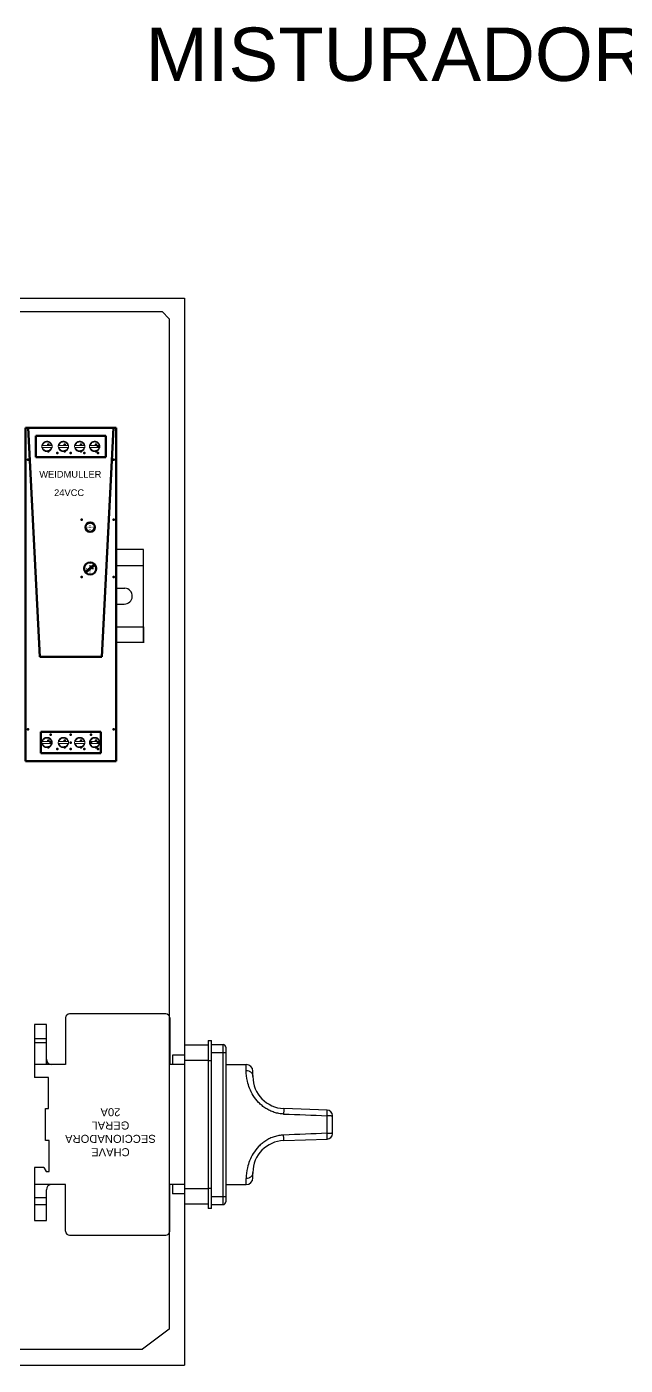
# Model space of a CAD drawing. Header units: millimetres. Extents: x -72 to 2978, y -1067 to 2817.
# Drawn here: x 2313 to 2537, y -69 to 432 of the extents above; entities that cross this region are included whole.
import ezdxf

# ---------------------------------------------------------------- set-up
doc = ezdxf.new("R2010")
doc.units = ezdxf.units.MM
doc.linetypes.add('Center', pattern=[1.5, 0.45, -0.5, 0.05, -0.5])
for name, color, linetype, lineweight in [('2d ConnectionPoints', 7, 'Continuous', 50), ('AM_0', 7, 'Continuous', 50), ('AM_7', 7, 'Center', 25)]:
    doc.layers.add(name, color=color, linetype=linetype, lineweight=lineweight)
doc.styles.get("Standard").update_dxf_attribs({"font": 'arial.ttf'})

# ---------------------------------------------------------------- blocks, each defined once
blk = doc.blocks.new('4_1469470000_PART5_0_in_1469470000_0')
at = {"layer": 'AM_0'}
for p, q in [((25.87, 73.81), (22.43, 70.92)), ((26.07, 73.58), (22.63, 70.69))]:
    blk.add_line(p, q, dxfattribs=at)
blk = doc.blocks.new('5_1469470000_PART4_0_in_1469470000_0')
at = {"layer": 'AM_0'}
for p, q in [((0, 125), (0, 0)), ((0.97, 125), (0, 125)), ((0.97, 125), (5.4, 39.1)), ((28.6, 39.1), (33.03, 125)), ((34, 125), (33.03, 125)), ((34, 0), (34, 125)), ((5.4, 39.1), (28.6, 39.1)), ((28.25, 11), (5.75, 11)), ((5.75, 11), (5.75, 3)), ((28.25, 11), (28.25, 3)), ((28.25, 3), (5.75, 3)), ((0, 0), (34, 0))]:
    blk.add_line(p, q, dxfattribs=at)
blk = doc.blocks.new('6_1469470000_PART3_0_in_1469470000_0')
at = {"layer": 'AM_0'}
for p, q in [((33.03, 125), (0.97, 125)), ((5.4, 39.1), (0.97, 125)), ((30.1, 122), (3.9, 122)), ((3.9, 122), (3.9, 114)), ((33.03, 125), (28.6, 39.1)), ((30.1, 122), (30.1, 114)), ((30.1, 114), (3.9, 114)), ((5.4, 39.1), (28.6, 39.1))]:
    blk.add_line(p, q, dxfattribs=at)
for centre, radius in [((24.25, 87.75), 1.75), ((24.25, 72.25), 2.25)]:
    blk.add_circle(centre, radius, dxfattribs=at)
at = {"layer": 'AM_7'}
for p, q in [((22.41, 87.75), (26.09, 87.75)), ((24.25, 85.91), (24.25, 89.59)), ((21.89, 72.25), (26.61, 72.25)), ((24.25, 69.89), (24.25, 74.61))]:
    blk.add_line(p, q, dxfattribs=at)
blk = doc.blocks.new('7_1469470000_PART2_0_in_1469470000_0')
at = {"layer": 'AM_0'}
blk.add_circle((24.25, 87.75), 1.75, dxfattribs=at)

msp = doc.modelspace()

# ---------------------------------------------------------------- linework, layer by layer
for p, q in [((1934.72, 330.65), (2372.35, 330.65)), ((2372.35, 330.65), (2372.35, -69.35)), ((2356.98, 230.48), (2356.98, 236.48)), ((2293.71, -69.35), (2372.35, -69.35))]:
    msp.add_line(p, q)
at = {"color": 30, "true_color": 0xf8991e}
for p, q in [((1943.98, 325.65), (2364.01, 325.65)), ((2363.99, 325.65), (2366.5, 322.88))]:
    msp.add_line(p, q, dxfattribs=at)
at = {"color": 30}
for p, q in [((2366.5, 322.88), (2366.5, -55.85)), ((2366.5, -55.85), (2356.56, -63.37)), ((1941.86, -63.37), (2356.56, -63.37))]:
    msp.add_line(p, q, dxfattribs=at)
at = {"color": 7, "linetype": 'Continuous', "lineweight": 15}
for p, q in [((2319.13, 275.48), (2322.39, 275.48)), ((2322.39, 274.73), (2319.13, 274.73)), ((2325.29, 275.48), (2328.55, 275.48)), ((2328.55, 274.73), (2325.29, 274.73)), ((2331.4, 275.48), (2334.66, 275.48)), ((2334.66, 274.73), (2331.4, 274.73)), ((2337.01, 275.48), (2340.28, 275.48)), ((2340.28, 274.73), (2337.01, 274.73)), ((2319.13, 164.48), (2322.39, 164.48)), ((2322.39, 163.73), (2319.13, 163.73)), ((2325.29, 164.48), (2328.55, 164.48)), ((2328.55, 163.73), (2325.29, 163.73)), ((2331.4, 164.48), (2334.66, 164.48)), ((2334.66, 163.73), (2331.4, 163.73)), ((2337.01, 164.48), (2340.28, 164.48)), ((2340.28, 163.73), (2337.01, 163.73))]:
    msp.add_line(p, q, dxfattribs=at)
at = {"color": 6, "linetype": 'ByBlock'}
for p, q in [((2356.98, 236.48), (2346.7, 236.48)), ((2356.98, 201.48), (2356.98, 236.48)), ((2346.7, 230.48), (2356.98, 230.48)), ((2346.7, 222.01), (2349.48, 222.01)), ((2348.09, 222.01), (2349.96, 222.01)), ((2346.7, 215.98), (2349.75, 215.98)), ((2346.7, 207.48), (2356.98, 207.48)), ((2356.98, 201.6), (2346.7, 201.6))]:
    msp.add_line(p, q, dxfattribs=at)
at = {"color": 6}
for p, q in [((2356.98, 230.48), (2356.98, 236.48)), ((2356.98, 207.48), (2356.98, 201.48))]:
    msp.add_line(p, q, dxfattribs=at)
at = {"color": 7}
for p, q in [((2327.75, 60.89), (2327.75, 43.34)), ((2365.25, 62.39), (2329.25, 62.39)), ((2366.75, 60.89), (2366.75, 43.34)), ((2316.05, 58.34), (2316.05, 38.54)), ((2320.55, 58.34), (2316.05, 58.34)), ((2320.55, 43.34), (2320.55, 58.34)), ((2320.55, 53.04), (2316.05, 53.04)), ((2320.55, 51.54), (2316.05, 51.54)), ((2372.35, 50.79), (2381.15, 50.79)), ((2372.35, 50.79), (2372.35, -9.01)), ((2381.15, 52.39), (2382.45, 52.39)), ((2381.15, 52.39), (2381.15, -10.61)), ((2382.45, -10.61), (2382.45, 52.39)), ((2382.45, 50.89), (2386.75, 50.89)), ((2386.75, -9.11), (2386.75, 50.89)), ((2372.35, 46.84), (2367.75, 46.84)), ((2367.75, 46.84), (2367.75, 43.34)), ((2382.45, 47.89), (2387.75, 47.89)), ((2387.75, 49.89), (2387.75, -8.11)), ((2327.75, 43.34), (2316.05, 43.34)), ((2372.35, 43.34), (2366.75, 43.34)), ((2381.15, 44.89), (2372.35, 44.89)), ((2382.45, 44.79), (2381.15, 44.79)), ((2387.75, 43.39), (2395.45, 43.39)), ((2395.45, 41.13), (2395.45, 43.39)), ((2397.95, 38.88), (2397.95, 40.89)), ((2321.3, 38.54), (2316.05, 38.54)), ((2321.3, 26.89), (2321.3, 38.54)), ((2320.15, 14.89), (2320.15, 26.89)), ((2320.15, 26.89), (2321.3, 26.89)), ((2425.82, 26.32), (2409.53, 26.89)), ((2425.75, 17.59), (2425.75, 24.19)), ((2427.75, 17.46), (2427.75, 24.32)), ((2409.53, 14.89), (2425.82, 15.46)), ((2321.55, 14.89), (2320.15, 14.89)), ((2321.55, 3.24), (2321.55, 14.89)), ((2316.05, 4.74), (2316.05, -15.11)), ((2319.59, 4.74), (2316.05, 4.74)), ((2319.59, 4.74), (2320.45, 3.24)), ((2320.45, 3.24), (2321.55, 3.24)), ((2395.45, -1.61), (2395.45, 0.65)), ((2397.95, 0.89), (2397.95, 2.9)), ((2327.75, -1.56), (2316.05, -1.56)), ((2320.55, -15.11), (2320.55, -3.56)), ((2327.75, -19.11), (2327.75, -1.56)), ((2366.75, -19.11), (2366.75, -1.56)), ((2372.35, -1.56), (2366.75, -1.56)), ((2367.75, -1.56), (2367.75, -5.06)), ((2372.35, -3.11), (2381.15, -3.11)), ((2381.15, -3.01), (2382.45, -3.01)), ((2387.75, -1.61), (2395.45, -1.61)), ((2320.55, -6.56), (2316.05, -6.56)), ((2316.05, -9.11), (2320.55, -9.11)), ((2372.35, -5.06), (2367.75, -5.06)), ((2381.15, -9.01), (2372.35, -9.01)), ((2382.45, -6.11), (2387.75, -6.11)), ((2382.45, -9.11), (2386.75, -9.11)), ((2382.45, -10.61), (2381.15, -10.61)), ((2316.05, -15.11), (2320.55, -15.11)), ((2329.25, -20.61), (2365.25, -20.61))]:
    msp.add_line(p, q, dxfattribs=at)
at = {"color": 6, "linetype": 'ByBlock'}
msp.add_arc((2349.72, 219), 3.02, 269.4277, 85.4019, dxfattribs=at)
at = {"color": 7}
for centre, radius, start, end in [((2329.25, 60.89), 1.5, 90, 180), ((2365.25, 60.89), 1.5, 0, 90), ((2386.75, 49.89), 1, 0, 90), ((2322.55, 45.34), 2, 180, 270), ((2395.45, 40.89), 2.5, 0, 90), ((2409.95, 38.88), 12, 180, 268), ((2425.75, 24.32), 2, 0, 88), ((2425.75, 17.46), 2, 272, 0.0003), ((2409.95, 2.9), 12, 92, 180), ((2395.45, 0.89), 2.5, 270, 0), ((2322.55, -3.56), 2, 90, 180), ((2386.75, -8.11), 1, 270, 0), ((2329.25, -19.11), 1.5, 180, 270), ((2365.25, -19.11), 1.5, 270, 0)]:
    msp.add_arc(centre, radius, start, end, dxfattribs=at)
at = {"color": 7, "linetype": 'Continuous', "lineweight": 15}
for points, knots in [([(2320.76, 273.18), (2320.71, 273.18), (2320.61, 273.18), (2320.47, 273.2), (2320.33, 273.22), (2320.19, 273.26), (2319.97, 273.34), (2319.7, 273.48), (2319.39, 273.73), (2319.14, 274.04), (2318.96, 274.38), (2318.86, 274.74), (2318.82, 275.1), (2318.86, 275.46), (2318.96, 275.82), (2319.14, 276.17), (2319.39, 276.47), (2319.7, 276.72), (2320, 276.88), (2320.28, 276.97), (2320.52, 277.02), (2320.68, 277.02), (2320.76, 277.03)], [0, 0, 0, 0, 0.024176, 0.048139, 0.072026, 0.095974, 0.120121, 0.185059, 0.250086, 0.315023, 0.38005, 0.439993, 0.500024, 0.559968, 0.619999, 0.684937, 0.749963, 0.814901, 0.879927, 0.92, 0.95981, 1, 1, 1, 1]), ([(2320.76, 276.78), (2320.38, 276.78), (2320.01, 276.65), (2319.42, 276.18), (2319.21, 275.85), (2319.13, 275.48)], [0, 0, 0, 0, 0.5, 0.5, 1, 1, 1, 1]), ([(2320.76, 277.03), (2320.81, 277.02), (2320.91, 277.02), (2321.05, 277.01), (2321.19, 276.98), (2321.33, 276.94), (2321.55, 276.87), (2321.83, 276.72), (2322.13, 276.47), (2322.38, 276.17), (2322.56, 275.82), (2322.66, 275.46), (2322.7, 275.1), (2322.66, 274.74), (2322.56, 274.38), (2322.38, 274.04), (2322.13, 273.73), (2321.83, 273.48), (2321.52, 273.32), (2321.24, 273.23), (2321, 273.18), (2320.84, 273.18), (2320.76, 273.18)], [0, 0, 0, 0, 0.024176, 0.048139, 0.072026, 0.095974, 0.120121, 0.185059, 0.250086, 0.315023, 0.38005, 0.439993, 0.500024, 0.559968, 0.619999, 0.684937, 0.749963, 0.814901, 0.879927, 0.92, 0.95981, 1, 1, 1, 1]), ([(2322.39, 275.48), (2322.31, 275.85), (2322.1, 276.18), (2321.51, 276.65), (2321.14, 276.78), (2320.76, 276.78)], [0, 0, 0, 0, 0.5, 0.5, 1, 1, 1, 1]), ([(2326.92, 273.18), (2326.87, 273.18), (2326.77, 273.18), (2326.63, 273.2), (2326.49, 273.22), (2326.35, 273.26), (2326.13, 273.34), (2325.85, 273.48), (2325.55, 273.73), (2325.3, 274.04), (2325.12, 274.38), (2325.02, 274.74), (2324.98, 275.1), (2325.02, 275.46), (2325.12, 275.82), (2325.3, 276.17), (2325.55, 276.47), (2325.85, 276.72), (2326.16, 276.88), (2326.44, 276.97), (2326.68, 277.02), (2326.84, 277.02), (2326.92, 277.03)], [0, 0, 0, 0, 0.024176, 0.048139, 0.072026, 0.095974, 0.120121, 0.185059, 0.250086, 0.315023, 0.38005, 0.439993, 0.500024, 0.559968, 0.619999, 0.684937, 0.749963, 0.814901, 0.879927, 0.92, 0.95981, 1, 1, 1, 1]), ([(2326.92, 276.78), (2326.54, 276.78), (2326.17, 276.65), (2325.58, 276.18), (2325.37, 275.85), (2325.29, 275.48)], [0, 0, 0, 0, 0.5, 0.5, 1, 1, 1, 1]), ([(2326.92, 277.03), (2326.97, 277.02), (2327.06, 277.02), (2327.21, 277.01), (2327.35, 276.98), (2327.49, 276.94), (2327.71, 276.87), (2327.98, 276.72), (2328.29, 276.47), (2328.54, 276.17), (2328.72, 275.82), (2328.82, 275.46), (2328.85, 275.1), (2328.82, 274.74), (2328.72, 274.38), (2328.54, 274.04), (2328.29, 273.73), (2327.98, 273.48), (2327.68, 273.32), (2327.4, 273.23), (2327.16, 273.18), (2327, 273.18), (2326.92, 273.18)], [0, 0, 0, 0, 0.024176, 0.048139, 0.072026, 0.095974, 0.120121, 0.185059, 0.250086, 0.315023, 0.38005, 0.439993, 0.500024, 0.559968, 0.619999, 0.684937, 0.749963, 0.814901, 0.879927, 0.92, 0.95981, 1, 1, 1, 1]), ([(2328.55, 275.48), (2328.47, 275.85), (2328.26, 276.18), (2327.67, 276.65), (2327.3, 276.78), (2326.92, 276.78)], [0, 0, 0, 0, 0.5, 0.5, 1, 1, 1, 1]), ([(2333.03, 273.18), (2332.98, 273.18), (2332.89, 273.18), (2332.74, 273.2), (2332.6, 273.22), (2332.46, 273.26), (2332.24, 273.34), (2331.97, 273.48), (2331.66, 273.73), (2331.41, 274.04), (2331.23, 274.38), (2331.13, 274.74), (2331.1, 275.1), (2331.13, 275.46), (2331.23, 275.82), (2331.41, 276.17), (2331.66, 276.47), (2331.97, 276.72), (2332.27, 276.88), (2332.55, 276.97), (2332.79, 277.02), (2332.95, 277.02), (2333.03, 277.03)], [0, 0, 0, 0, 0.024176, 0.048139, 0.072026, 0.095974, 0.120121, 0.185059, 0.250086, 0.315023, 0.38005, 0.439993, 0.500024, 0.559968, 0.619999, 0.684937, 0.749963, 0.814901, 0.879927, 0.92, 0.95981, 1, 1, 1, 1]), ([(2333.03, 276.78), (2332.65, 276.78), (2332.28, 276.65), (2331.69, 276.18), (2331.48, 275.85), (2331.4, 275.48)], [0, 0, 0, 0, 0.5, 0.5, 1, 1, 1, 1]), ([(2333.03, 277.03), (2333.08, 277.02), (2333.18, 277.02), (2333.32, 277.01), (2333.46, 276.98), (2333.6, 276.94), (2333.82, 276.87), (2334.1, 276.72), (2334.4, 276.47), (2334.65, 276.17), (2334.83, 275.82), (2334.93, 275.46), (2334.97, 275.1), (2334.93, 274.74), (2334.83, 274.38), (2334.65, 274.04), (2334.4, 273.73), (2334.1, 273.48), (2333.79, 273.32), (2333.51, 273.23), (2333.27, 273.18), (2333.11, 273.18), (2333.03, 273.18)], [0, 0, 0, 0, 0.024176, 0.048139, 0.072026, 0.095974, 0.120121, 0.185059, 0.250086, 0.315023, 0.38005, 0.439993, 0.500024, 0.559968, 0.619999, 0.684937, 0.749963, 0.814901, 0.879927, 0.92, 0.95981, 1, 1, 1, 1]), ([(2334.66, 275.48), (2334.58, 275.85), (2334.37, 276.18), (2333.78, 276.65), (2333.41, 276.78), (2333.03, 276.78)], [0, 0, 0, 0, 0.5, 0.5, 1, 1, 1, 1]), ([(2338.64, 273.18), (2338.59, 273.18), (2338.5, 273.18), (2338.35, 273.2), (2338.21, 273.22), (2338.07, 273.26), (2337.86, 273.34), (2337.58, 273.48), (2337.27, 273.73), (2337.02, 274.04), (2336.85, 274.38), (2336.74, 274.74), (2336.71, 275.1), (2336.74, 275.46), (2336.85, 275.82), (2337.02, 276.17), (2337.27, 276.47), (2337.58, 276.72), (2337.88, 276.88), (2338.16, 276.97), (2338.4, 277.02), (2338.56, 277.02), (2338.64, 277.03)], [0, 0, 0, 0, 0.024176, 0.048139, 0.072026, 0.095974, 0.120121, 0.185059, 0.250086, 0.315023, 0.38005, 0.439993, 0.500024, 0.559968, 0.619999, 0.684937, 0.749963, 0.814901, 0.879927, 0.92, 0.95981, 1, 1, 1, 1]), ([(2338.64, 276.78), (2338.26, 276.78), (2337.9, 276.65), (2337.3, 276.18), (2337.1, 275.85), (2337.01, 275.48)], [0, 0, 0, 0, 0.5, 0.5, 1, 1, 1, 1]), ([(2338.64, 277.03), (2338.69, 277.02), (2338.79, 277.02), (2338.93, 277.01), (2339.07, 276.98), (2339.21, 276.94), (2339.43, 276.87), (2339.71, 276.72), (2340.01, 276.47), (2340.26, 276.17), (2340.44, 275.82), (2340.55, 275.46), (2340.58, 275.1), (2340.55, 274.74), (2340.44, 274.38), (2340.26, 274.04), (2340.01, 273.73), (2339.71, 273.48), (2339.4, 273.32), (2339.12, 273.23), (2338.89, 273.18), (2338.72, 273.18), (2338.64, 273.18)], [0, 0, 0, 0, 0.024176, 0.048139, 0.072026, 0.095974, 0.120121, 0.185059, 0.250086, 0.315023, 0.38005, 0.439993, 0.500024, 0.559968, 0.619999, 0.684937, 0.749963, 0.814901, 0.879927, 0.92, 0.95981, 1, 1, 1, 1]), ([(2340.28, 275.48), (2340.19, 275.85), (2339.98, 276.18), (2339.39, 276.65), (2339.02, 276.78), (2338.64, 276.78)], [0, 0, 0, 0, 0.5, 0.5, 1, 1, 1, 1]), ([(2319.13, 274.73), (2319.21, 274.36), (2319.42, 274.03), (2320.01, 273.55), (2320.38, 273.43), (2320.76, 273.43)], [0, 0, 0, 0, 0.5, 0.5, 1, 1, 1, 1]), ([(2320.76, 273.43), (2321.14, 273.43), (2321.51, 273.55), (2322.1, 274.03), (2322.31, 274.36), (2322.39, 274.73)], [0, 0, 0, 0, 0.5, 0.5, 1, 1, 1, 1]), ([(2325.29, 274.73), (2325.37, 274.36), (2325.58, 274.03), (2326.17, 273.55), (2326.54, 273.43), (2326.92, 273.43)], [0, 0, 0, 0, 0.5, 0.5, 1, 1, 1, 1]), ([(2326.92, 273.43), (2327.3, 273.43), (2327.67, 273.55), (2328.26, 274.03), (2328.47, 274.36), (2328.55, 274.73)], [0, 0, 0, 0, 0.5, 0.5, 1, 1, 1, 1]), ([(2331.4, 274.73), (2331.48, 274.36), (2331.69, 274.03), (2332.28, 273.55), (2332.65, 273.43), (2333.03, 273.43)], [0, 0, 0, 0, 0.5, 0.5, 1, 1, 1, 1]), ([(2333.03, 273.43), (2333.41, 273.43), (2333.78, 273.55), (2334.37, 274.03), (2334.58, 274.36), (2334.66, 274.73)], [0, 0, 0, 0, 0.5, 0.5, 1, 1, 1, 1]), ([(2337.01, 274.73), (2337.1, 274.36), (2337.3, 274.03), (2337.9, 273.55), (2338.26, 273.43), (2338.64, 273.43)], [0, 0, 0, 0, 0.5, 0.5, 1, 1, 1, 1]), ([(2338.64, 273.43), (2339.02, 273.43), (2339.39, 273.55), (2339.98, 274.03), (2340.19, 274.36), (2340.28, 274.73)], [0, 0, 0, 0, 0.5, 0.5, 1, 1, 1, 1]), ([(2320.76, 162.18), (2320.71, 162.18), (2320.61, 162.18), (2320.47, 162.2), (2320.33, 162.22), (2320.19, 162.26), (2319.97, 162.34), (2319.7, 162.48), (2319.39, 162.73), (2319.14, 163.04), (2318.96, 163.38), (2318.86, 163.74), (2318.82, 164.1), (2318.86, 164.46), (2318.96, 164.82), (2319.14, 165.17), (2319.39, 165.47), (2319.7, 165.72), (2320, 165.88), (2320.28, 165.97), (2320.52, 166.02), (2320.68, 166.02), (2320.76, 166.03)], [0, 0, 0, 0, 0.024176, 0.048139, 0.072026, 0.095974, 0.120121, 0.185059, 0.250086, 0.315023, 0.38005, 0.439993, 0.500024, 0.559968, 0.619999, 0.684937, 0.749963, 0.814901, 0.879927, 0.92, 0.95981, 1, 1, 1, 1]), ([(2320.76, 165.78), (2320.38, 165.78), (2320.01, 165.65), (2319.42, 165.18), (2319.21, 164.85), (2319.13, 164.48)], [0, 0, 0, 0, 0.5, 0.5, 1, 1, 1, 1]), ([(2320.76, 166.03), (2320.81, 166.03), (2320.91, 166.02), (2321.05, 166.01), (2321.19, 165.98), (2321.33, 165.94), (2321.55, 165.87), (2321.83, 165.72), (2322.13, 165.47), (2322.38, 165.17), (2322.56, 164.82), (2322.66, 164.46), (2322.7, 164.1), (2322.66, 163.74), (2322.56, 163.38), (2322.38, 163.04), (2322.13, 162.73), (2321.83, 162.48), (2321.52, 162.32), (2321.24, 162.23), (2321, 162.18), (2320.84, 162.18), (2320.76, 162.18)], [0, 0, 0, 0, 0.024176, 0.048139, 0.072026, 0.095974, 0.120121, 0.185059, 0.250086, 0.315023, 0.38005, 0.439993, 0.500024, 0.559968, 0.619999, 0.684937, 0.749963, 0.814901, 0.879927, 0.92, 0.95981, 1, 1, 1, 1]), ([(2322.39, 164.48), (2322.31, 164.85), (2322.1, 165.18), (2321.51, 165.65), (2321.14, 165.78), (2320.76, 165.78)], [0, 0, 0, 0, 0.5, 0.5, 1, 1, 1, 1]), ([(2326.92, 162.18), (2326.87, 162.18), (2326.77, 162.18), (2326.63, 162.2), (2326.49, 162.22), (2326.35, 162.26), (2326.13, 162.34), (2325.85, 162.48), (2325.55, 162.73), (2325.3, 163.04), (2325.12, 163.38), (2325.02, 163.74), (2324.98, 164.1), (2325.02, 164.46), (2325.12, 164.82), (2325.3, 165.17), (2325.55, 165.47), (2325.85, 165.72), (2326.16, 165.88), (2326.44, 165.97), (2326.68, 166.02), (2326.84, 166.02), (2326.92, 166.03)], [0, 0, 0, 0, 0.024176, 0.048139, 0.072026, 0.095974, 0.120121, 0.185059, 0.250086, 0.315023, 0.38005, 0.439993, 0.500024, 0.559968, 0.619999, 0.684937, 0.749963, 0.814901, 0.879927, 0.92, 0.95981, 1, 1, 1, 1]), ([(2326.92, 165.78), (2326.54, 165.78), (2326.17, 165.65), (2325.58, 165.18), (2325.37, 164.85), (2325.29, 164.48)], [0, 0, 0, 0, 0.5, 0.5, 1, 1, 1, 1]), ([(2326.92, 166.03), (2326.97, 166.03), (2327.06, 166.02), (2327.21, 166.01), (2327.35, 165.98), (2327.49, 165.94), (2327.71, 165.87), (2327.98, 165.72), (2328.29, 165.47), (2328.54, 165.17), (2328.72, 164.82), (2328.82, 164.46), (2328.85, 164.1), (2328.82, 163.74), (2328.72, 163.38), (2328.54, 163.04), (2328.29, 162.73), (2327.98, 162.48), (2327.68, 162.32), (2327.4, 162.23), (2327.16, 162.18), (2327, 162.18), (2326.92, 162.18)], [0, 0, 0, 0, 0.024176, 0.048139, 0.072026, 0.095974, 0.120121, 0.185059, 0.250086, 0.315023, 0.38005, 0.439993, 0.500024, 0.559968, 0.619999, 0.684937, 0.749963, 0.814901, 0.879927, 0.92, 0.95981, 1, 1, 1, 1]), ([(2328.55, 164.48), (2328.47, 164.85), (2328.26, 165.18), (2327.67, 165.65), (2327.3, 165.78), (2326.92, 165.78)], [0, 0, 0, 0, 0.5, 0.5, 1, 1, 1, 1]), ([(2333.03, 162.18), (2332.98, 162.18), (2332.89, 162.18), (2332.74, 162.2), (2332.6, 162.22), (2332.46, 162.26), (2332.24, 162.34), (2331.97, 162.48), (2331.66, 162.73), (2331.41, 163.04), (2331.23, 163.38), (2331.13, 163.74), (2331.1, 164.1), (2331.13, 164.46), (2331.23, 164.82), (2331.41, 165.17), (2331.66, 165.47), (2331.97, 165.72), (2332.27, 165.88), (2332.55, 165.97), (2332.79, 166.02), (2332.95, 166.02), (2333.03, 166.03)], [0, 0, 0, 0, 0.024176, 0.048139, 0.072026, 0.095974, 0.120121, 0.185059, 0.250086, 0.315023, 0.38005, 0.439993, 0.500024, 0.559968, 0.619999, 0.684937, 0.749963, 0.814901, 0.879927, 0.92, 0.95981, 1, 1, 1, 1]), ([(2333.03, 165.78), (2332.65, 165.78), (2332.28, 165.65), (2331.69, 165.18), (2331.48, 164.85), (2331.4, 164.48)], [0, 0, 0, 0, 0.5, 0.5, 1, 1, 1, 1]), ([(2333.03, 166.03), (2333.08, 166.03), (2333.18, 166.02), (2333.32, 166.01), (2333.46, 165.98), (2333.6, 165.94), (2333.82, 165.87), (2334.1, 165.72), (2334.4, 165.47), (2334.65, 165.17), (2334.83, 164.82), (2334.93, 164.46), (2334.97, 164.1), (2334.93, 163.74), (2334.83, 163.38), (2334.65, 163.04), (2334.4, 162.73), (2334.1, 162.48), (2333.79, 162.32), (2333.51, 162.23), (2333.27, 162.18), (2333.11, 162.18), (2333.03, 162.18)], [0, 0, 0, 0, 0.024176, 0.048139, 0.072026, 0.095974, 0.120121, 0.185059, 0.250086, 0.315023, 0.38005, 0.439993, 0.500024, 0.559968, 0.619999, 0.684937, 0.749963, 0.814901, 0.879927, 0.92, 0.95981, 1, 1, 1, 1]), ([(2334.66, 164.48), (2334.58, 164.85), (2334.37, 165.18), (2333.78, 165.65), (2333.41, 165.78), (2333.03, 165.78)], [0, 0, 0, 0, 0.5, 0.5, 1, 1, 1, 1]), ([(2338.64, 162.18), (2338.59, 162.18), (2338.5, 162.18), (2338.35, 162.2), (2338.21, 162.22), (2338.07, 162.26), (2337.86, 162.34), (2337.58, 162.48), (2337.27, 162.73), (2337.02, 163.04), (2336.85, 163.38), (2336.74, 163.74), (2336.71, 164.1), (2336.74, 164.46), (2336.85, 164.82), (2337.02, 165.17), (2337.27, 165.47), (2337.58, 165.72), (2337.88, 165.88), (2338.16, 165.97), (2338.4, 166.02), (2338.56, 166.02), (2338.64, 166.03)], [0, 0, 0, 0, 0.024176, 0.048139, 0.072026, 0.095974, 0.120121, 0.185059, 0.250086, 0.315023, 0.38005, 0.439993, 0.500024, 0.559968, 0.619999, 0.684937, 0.749963, 0.814901, 0.879927, 0.92, 0.95981, 1, 1, 1, 1]), ([(2338.64, 165.78), (2338.26, 165.78), (2337.9, 165.65), (2337.3, 165.18), (2337.1, 164.85), (2337.01, 164.48)], [0, 0, 0, 0, 0.5, 0.5, 1, 1, 1, 1]), ([(2338.64, 166.03), (2338.69, 166.03), (2338.79, 166.02), (2338.93, 166.01), (2339.07, 165.98), (2339.21, 165.94), (2339.43, 165.87), (2339.71, 165.72), (2340.01, 165.47), (2340.26, 165.17), (2340.44, 164.82), (2340.55, 164.46), (2340.58, 164.1), (2340.55, 163.74), (2340.44, 163.38), (2340.26, 163.04), (2340.01, 162.73), (2339.71, 162.48), (2339.4, 162.32), (2339.12, 162.23), (2338.89, 162.18), (2338.72, 162.18), (2338.64, 162.18)], [0, 0, 0, 0, 0.024176, 0.048139, 0.072026, 0.095974, 0.120121, 0.185059, 0.250086, 0.315023, 0.38005, 0.439993, 0.500024, 0.559968, 0.619999, 0.684937, 0.749963, 0.814901, 0.879927, 0.92, 0.95981, 1, 1, 1, 1]), ([(2340.28, 164.48), (2340.19, 164.85), (2339.98, 165.18), (2339.39, 165.65), (2339.02, 165.78), (2338.64, 165.78)], [0, 0, 0, 0, 0.5, 0.5, 1, 1, 1, 1]), ([(2319.13, 163.73), (2319.21, 163.36), (2319.42, 163.03), (2320.01, 162.55), (2320.38, 162.43), (2320.76, 162.43)], [0, 0, 0, 0, 0.5, 0.5, 1, 1, 1, 1]), ([(2320.76, 162.43), (2321.14, 162.43), (2321.51, 162.55), (2322.1, 163.03), (2322.31, 163.36), (2322.39, 163.73)], [0, 0, 0, 0, 0.5, 0.5, 1, 1, 1, 1]), ([(2325.29, 163.73), (2325.37, 163.36), (2325.58, 163.03), (2326.17, 162.55), (2326.54, 162.43), (2326.92, 162.43)], [0, 0, 0, 0, 0.5, 0.5, 1, 1, 1, 1]), ([(2326.92, 162.43), (2327.3, 162.43), (2327.67, 162.55), (2328.26, 163.03), (2328.47, 163.36), (2328.55, 163.73)], [0, 0, 0, 0, 0.5, 0.5, 1, 1, 1, 1]), ([(2331.4, 163.73), (2331.48, 163.36), (2331.69, 163.03), (2332.28, 162.55), (2332.65, 162.43), (2333.03, 162.43)], [0, 0, 0, 0, 0.5, 0.5, 1, 1, 1, 1]), ([(2333.03, 162.43), (2333.41, 162.43), (2333.78, 162.55), (2334.37, 163.03), (2334.58, 163.36), (2334.66, 163.73)], [0, 0, 0, 0, 0.5, 0.5, 1, 1, 1, 1]), ([(2337.01, 163.73), (2337.1, 163.36), (2337.3, 163.03), (2337.9, 162.55), (2338.26, 162.43), (2338.64, 162.43)], [0, 0, 0, 0, 0.5, 0.5, 1, 1, 1, 1]), ([(2338.64, 162.43), (2339.02, 162.43), (2339.39, 162.55), (2339.98, 163.03), (2340.19, 163.36), (2340.28, 163.73)], [0, 0, 0, 0, 0.5, 0.5, 1, 1, 1, 1])]:
    msp.add_open_spline(points, degree=3, knots=knots, dxfattribs=at)
for points in [[(2318.87, 275.48), (2318.93, 275.48), (2319.03, 275.48), (2319.13, 275.48)], [(2319.13, 274.73), (2319.03, 274.73), (2318.93, 274.73), (2318.87, 274.73)], [(2322.39, 275.48), (2322.49, 275.48), (2322.59, 275.48), (2322.65, 275.48)], [(2322.65, 274.73), (2322.59, 274.73), (2322.49, 274.73), (2322.39, 274.73)], [(2325.03, 275.48), (2325.09, 275.48), (2325.19, 275.48), (2325.29, 275.48)], [(2325.29, 274.73), (2325.19, 274.73), (2325.09, 274.73), (2325.03, 274.73)], [(2328.55, 275.48), (2328.65, 275.48), (2328.75, 275.48), (2328.81, 275.48)], [(2328.81, 274.73), (2328.75, 274.73), (2328.65, 274.73), (2328.55, 274.73)], [(2331.14, 275.48), (2331.2, 275.48), (2331.3, 275.48), (2331.4, 275.48)], [(2331.4, 274.73), (2331.3, 274.73), (2331.2, 274.73), (2331.14, 274.73)], [(2334.66, 275.48), (2334.76, 275.48), (2334.86, 275.48), (2334.92, 275.48)], [(2334.92, 274.73), (2334.86, 274.73), (2334.76, 274.73), (2334.66, 274.73)], [(2336.75, 275.48), (2336.81, 275.48), (2336.91, 275.48), (2337.01, 275.48)], [(2337.01, 274.73), (2336.91, 274.73), (2336.81, 274.73), (2336.75, 274.73)], [(2340.28, 275.48), (2340.38, 275.48), (2340.47, 275.48), (2340.53, 275.48)], [(2340.53, 274.73), (2340.47, 274.73), (2340.38, 274.73), (2340.28, 274.73)], [(2318.87, 164.48), (2318.93, 164.48), (2319.03, 164.48), (2319.13, 164.48)], [(2319.13, 163.73), (2319.03, 163.73), (2318.93, 163.73), (2318.87, 163.73)], [(2322.39, 164.48), (2322.49, 164.48), (2322.59, 164.48), (2322.65, 164.48)], [(2322.65, 163.73), (2322.59, 163.73), (2322.49, 163.73), (2322.39, 163.73)], [(2325.03, 164.48), (2325.09, 164.48), (2325.19, 164.48), (2325.29, 164.48)], [(2325.29, 163.73), (2325.19, 163.73), (2325.09, 163.73), (2325.03, 163.73)], [(2328.55, 164.48), (2328.65, 164.48), (2328.75, 164.48), (2328.81, 164.48)], [(2328.81, 163.73), (2328.75, 163.73), (2328.65, 163.73), (2328.55, 163.73)], [(2331.14, 164.48), (2331.2, 164.48), (2331.3, 164.48), (2331.4, 164.48)], [(2331.4, 163.73), (2331.3, 163.73), (2331.2, 163.73), (2331.14, 163.73)], [(2334.66, 164.48), (2334.76, 164.48), (2334.86, 164.48), (2334.92, 164.48)], [(2334.92, 163.73), (2334.86, 163.73), (2334.76, 163.73), (2334.66, 163.73)], [(2336.75, 164.48), (2336.81, 164.48), (2336.91, 164.48), (2337.01, 164.48)], [(2337.01, 163.73), (2336.91, 163.73), (2336.81, 163.73), (2336.75, 163.73)], [(2340.28, 164.48), (2340.38, 164.48), (2340.47, 164.48), (2340.53, 164.48)], [(2340.53, 163.73), (2340.47, 163.73), (2340.38, 163.73), (2340.28, 163.73)]]:
    msp.add_open_spline(points, degree=3, dxfattribs=at)
at = {"color": 7}
for points, knots in [([(2395.45, 41.13), (2395.76, 41.13), (2396.25, 41.05), (2396.83, 40.78), (2397.23, 40.49), (2397.55, 40.13), (2397.79, 39.73), (2397.92, 39.31), (2397.95, 39.02), (2397.95, 38.88)], [0, 0, 0, 0, 0.250804, 0.383556, 0.516469, 0.646506, 0.771453, 0.889388, 1, 1, 1, 1]), ([(2409.45, 24.83), (2408.86, 24.85), (2407.68, 24.98), (2405.95, 25.41), (2404.31, 26.07), (2402.76, 26.92), (2401.35, 27.95), (2399.69, 29.5), (2398.03, 31.65), (2396.67, 34.38), (2395.7, 37.52), (2395.45, 39.78), (2395.45, 41.13)], [0, 0, 0, 0, 0.0749, 0.14973, 0.224397, 0.29873, 0.372461, 0.445191, 0.58532, 0.714569, 0.828568, 1, 1, 1, 1]), ([(2409.53, 26.89), (2409.53, 26.89), (2409.53, 26.89), (2409.53, 26.88), (2409.53, 26.87), (2409.53, 26.86), (2409.53, 26.84), (2409.53, 26.82), (2409.53, 26.79), (2409.52, 26.74), (2409.52, 26.67), (2409.52, 26.57), (2409.51, 26.46), (2409.5, 26.32), (2409.5, 26.17), (2409.49, 25.94), (2409.48, 25.63), (2409.46, 25.24), (2409.45, 24.97), (2409.45, 24.83)], [0, 0, 0, 0, 0.000988, 0.003877, 0.008753, 0.015684, 0.024735, 0.035973, 0.04946, 0.065261, 0.10393, 0.151824, 0.208655, 0.274132, 0.347824, 0.428724, 0.607557, 0.801295, 1, 1, 1, 1]), ([(2425.75, 24.19), (2425.76, 24.33), (2425.77, 24.61), (2425.78, 25.02), (2425.79, 25.33), (2425.79, 25.56), (2425.8, 25.71), (2425.8, 25.85), (2425.81, 25.97), (2425.81, 26.07), (2425.81, 26.15), (2425.82, 26.2), (2425.82, 26.23), (2425.82, 26.26), (2425.82, 26.28), (2425.82, 26.3), (2425.82, 26.31), (2425.82, 26.32), (2425.82, 26.32), (2425.82, 26.32), (2425.82, 26.32), (2425.82, 26.32)], [0, 0, 0, 0, 0.202366, 0.393232, 0.566038, 0.644, 0.71552, 0.780045, 0.837026, 0.886, 0.92662, 0.943691, 0.958547, 0.971156, 0.981503, 0.989573, 0.995352, 0.997378, 0.998827, 0.999698, 1, 1, 1, 1]), ([(2427.75, 23.9), (2427.75, 23.92), (2427.72, 23.95), (2427.66, 23.98), (2427.6, 24.01), (2427.51, 24.04), (2427.41, 24.06), (2427.29, 24.08), (2427.11, 24.11), (2426.85, 24.14), (2426.51, 24.17), (2426.14, 24.19), (2425.88, 24.19), (2425.75, 24.19)], [0, 0, 0, 0, 0.033478, 0.06032, 0.095041, 0.137721, 0.188164, 0.246072, 0.310955, 0.459222, 0.627742, 0.810508, 1, 1, 1, 1]), ([(2409.45, 16.95), (2408.86, 16.93), (2407.68, 16.8), (2405.95, 16.37), (2404.31, 15.72), (2402.76, 14.86), (2401.35, 13.83), (2399.69, 12.28), (2398.03, 10.13), (2396.67, 7.41), (2395.7, 4.27), (2395.45, 2), (2395.45, 0.65)], [0, 0, 0, 0, 0.0749, 0.14973, 0.224397, 0.298731, 0.372461, 0.445192, 0.58532, 0.714569, 0.828568, 1, 1, 1, 1]), ([(2409.53, 14.89), (2409.53, 14.89), (2409.53, 14.9), (2409.53, 14.9), (2409.53, 14.91), (2409.53, 14.92), (2409.53, 14.94), (2409.53, 14.97), (2409.53, 14.99), (2409.52, 15.04), (2409.52, 15.11), (2409.52, 15.21), (2409.51, 15.33), (2409.5, 15.46), (2409.5, 15.61), (2409.49, 15.84), (2409.48, 16.15), (2409.46, 16.55), (2409.45, 16.82), (2409.45, 16.95)], [0, 0, 0, 0, 0.000988, 0.003877, 0.008753, 0.015684, 0.024735, 0.035973, 0.04946, 0.065261, 0.10393, 0.151824, 0.208655, 0.274132, 0.347824, 0.428724, 0.607557, 0.801295, 1, 1, 1, 1]), ([(2425.75, 17.59), (2425.88, 17.59), (2426.14, 17.6), (2426.51, 17.61), (2426.85, 17.64), (2427.11, 17.67), (2427.29, 17.7), (2427.41, 17.72), (2427.51, 17.75), (2427.6, 17.77), (2427.66, 17.8), (2427.72, 17.83), (2427.75, 17.86), (2427.75, 17.89)], [0, 0, 0, 0, 0.189464, 0.372135, 0.540591, 0.688875, 0.753785, 0.81171, 0.862188, 0.904906, 0.939653, 0.96651, 1, 1, 1, 1]), ([(2425.82, 15.46), (2425.82, 15.46), (2425.82, 15.46), (2425.82, 15.46), (2425.82, 15.47), (2425.82, 15.47), (2425.82, 15.48), (2425.82, 15.5), (2425.82, 15.52), (2425.82, 15.55), (2425.82, 15.58), (2425.81, 15.63), (2425.81, 15.71), (2425.81, 15.81), (2425.8, 15.93), (2425.8, 16.07), (2425.79, 16.22), (2425.79, 16.45), (2425.78, 16.77), (2425.77, 17.17), (2425.76, 17.45), (2425.75, 17.59)], [0, 0, 0, 0, 0.000301, 0.001171, 0.002619, 0.004644, 0.010421, 0.01849, 0.028835, 0.041443, 0.056297, 0.073367, 0.113986, 0.162959, 0.21994, 0.284465, 0.355986, 0.43395, 0.606759, 0.797629, 1, 1, 1, 1]), ([(2397.95, 2.9), (2397.95, 2.76), (2397.92, 2.48), (2397.79, 2.06), (2397.55, 1.65), (2397.23, 1.29), (2396.83, 1), (2396.25, 0.73), (2395.76, 0.65), (2395.45, 0.65)], [0, 0, 0, 0, 0.110612, 0.228547, 0.353494, 0.483531, 0.616444, 0.749196, 1, 1, 1, 1])]:
    msp.add_open_spline(points, degree=3, knots=knots, dxfattribs=at)
for points in [[(2409.45, 24.83), (2414.88, 24.62), (2420.32, 24.4), (2425.75, 24.19)], [(2425.75, 17.59), (2420.32, 17.38), (2414.88, 17.17), (2409.45, 16.95)]]:
    msp.add_open_spline(points, degree=3, dxfattribs=at)
at = {"layer": '2d ConnectionPoints'}
for p in [(2321.28, 275.81), (2321.28, 275.81), (2321.28, 273.31), (2324.62, 272.61), (2327.44, 275.81), (2327.44, 275.81), (2327.44, 273.31), (2329.7, 272.61), (2333.55, 275.81), (2333.55, 275.81), (2333.55, 273.31), (2334.78, 272.61), (2339.16, 275.81), (2339.16, 275.81), (2339.16, 273.31), (2339.86, 275.11), (2339.86, 275.11), (2339.86, 272.61), (2313.7, 270.1), (2313.7, 270.1), (2345.7, 270.1), (2345.7, 270.1), (2333.7, 247.6), (2333.7, 247.6), (2345.7, 247.6), (2345.7, 247.6), (2333.7, 226.1), (2333.7, 226.1), (2345.7, 226.1), (2345.7, 226.1), (2313.7, 169.1), (2313.7, 169.1), (2322.2, 167.1), (2329.7, 167.1), (2337.2, 167.1), (2345.7, 169.1), (2345.7, 169.1), (2321.28, 164.81), (2321.28, 164.81), (2321.28, 162.31), (2322.2, 164.1), (2322.2, 164.1), (2324.62, 161.61), (2327.44, 164.81), (2327.44, 164.81), (2327.44, 162.31), (2329.7, 164.1), (2329.7, 164.1), (2329.7, 161.61), (2333.55, 164.81), (2333.55, 164.81), (2333.55, 162.31), (2334.78, 161.61), (2337.2, 164.1), (2337.2, 164.1), (2339.16, 164.81), (2339.16, 164.81), (2339.16, 162.31), (2339.86, 164.11), (2339.86, 164.11), (2339.86, 161.61)]:
    msp.add_point(p, dxfattribs=at)

# ---------------------------------------------------------------- block references
for name in ['5_1469470000_PART4_0_in_1469470000_0', '6_1469470000_PART3_0_in_1469470000_0', '7_1469470000_PART2_0_in_1469470000_0', '4_1469470000_PART5_0_in_1469470000_0']:
    msp.add_blockref(name, (2312.7, 157.1))

# ---------------------------------------------------------------- texts
at = {"color": 6, "insert": (2357.76, 432.13), "char_height": 20, "attachment_point": 1}
msp.add_mtext_dynamic_manual_height_columns('{\\C256;MISTURADOR 3}', width=216.1022, gutter_width=12.5, heights=[0], dxfattribs=at)
at = {"char_height": 2.5, "attachment_point": 1}
for s, insert in [('WEIDMULLER', (2317.87, 265.91)), ('24VCC', (2323.43, 259.01))]:
    msp.add_mtext_dynamic_manual_height_columns(s, width=26.033, gutter_width=12.5, heights=[0], dxfattribs=dict(at, insert=insert))
at = {"color": 6, "insert": (2359.23, 9.02), "char_height": 3, "attachment_point": 1, "rotation": 180}
msp.add_mtext_dynamic_manual_height_columns('\\pxqc;{\\C256;CHAVE SECCIONADORA GERAL\\P20A}', width=29.3612, gutter_width=12.5, heights=[0], dxfattribs=at)

doc.saveas('drawing.dxf')
